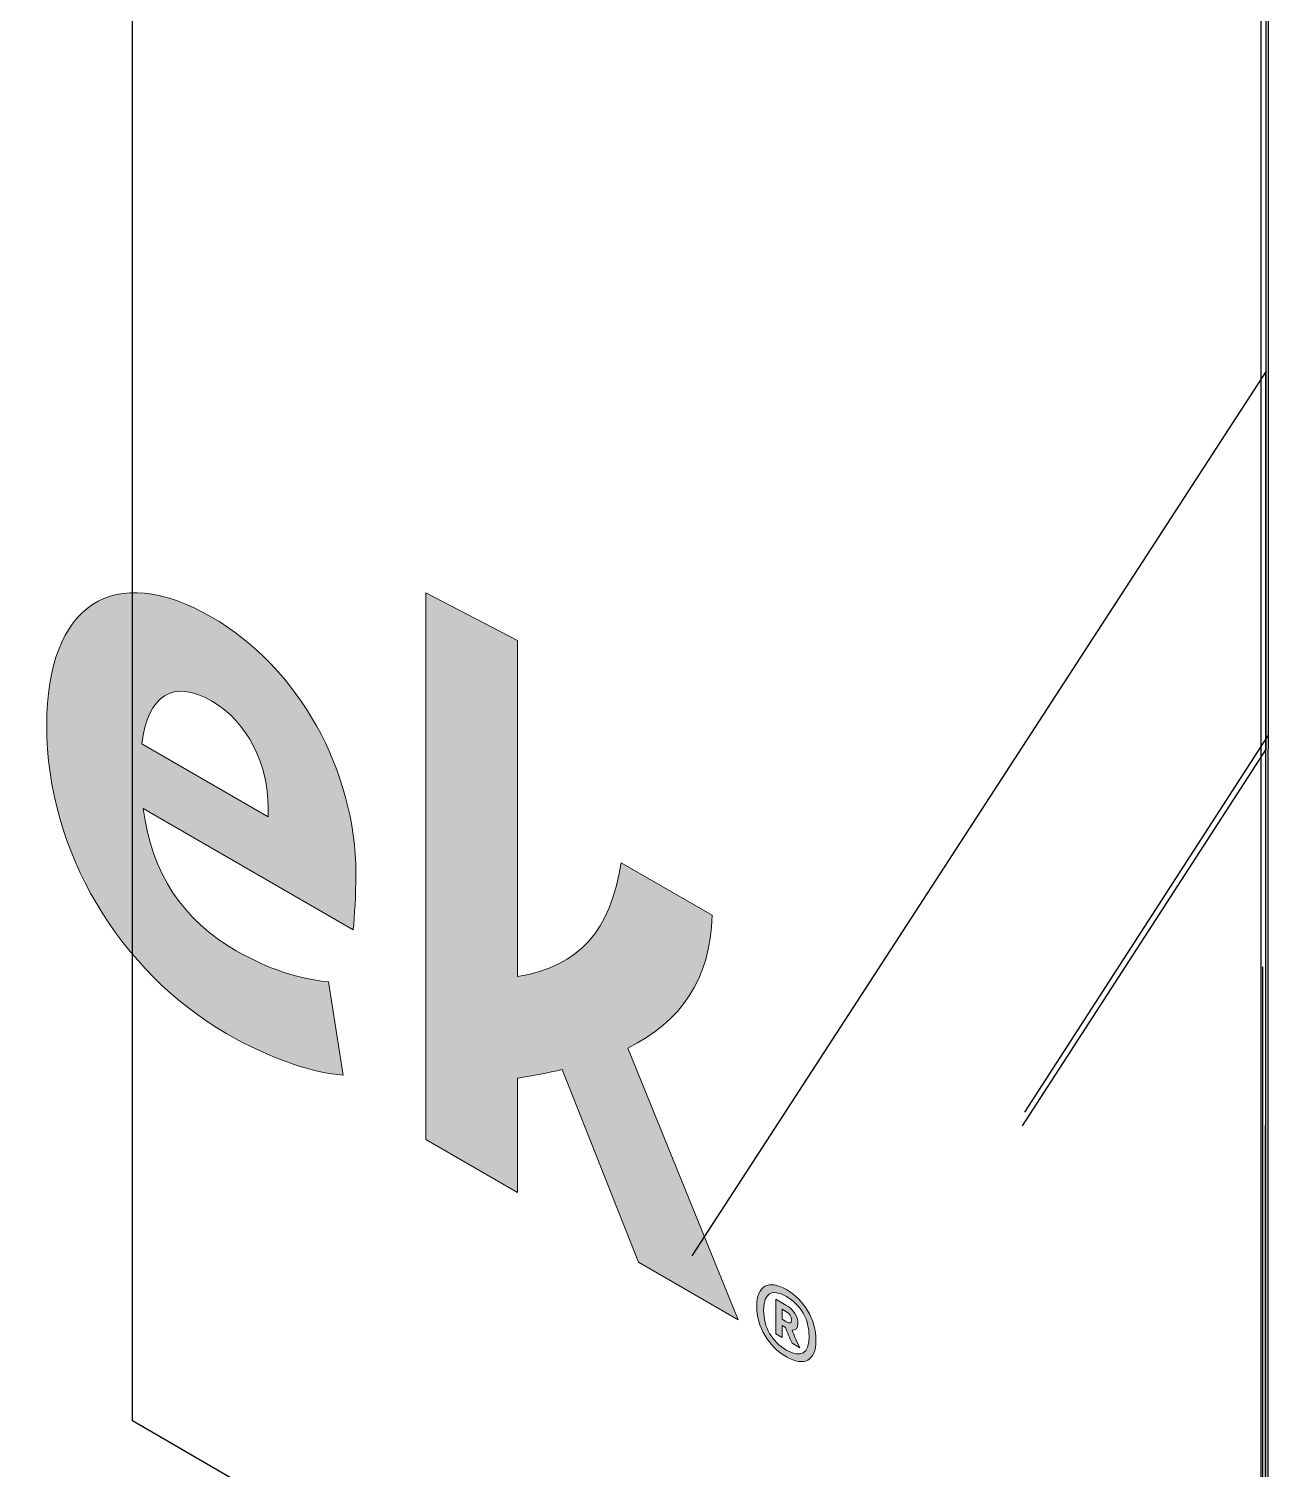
# Model space of a CAD drawing. Extents: x -1392 to 5791, y -3809 to 1722.
# Drawn here: x 3794.34 to 3830.96, y -2785.77 to -2743.29 of the extents above; entities that cross this region are included whole.
import ezdxf

# ---------------------------------------------------------------- set-up
doc = ezdxf.new("R2010")
doc.units = 0
doc.header["$MEASUREMENT"] = 0
for name, color, linetype, lineweight in [('G-ANNO-TTLB', 7, 'Continuous', 0), ('TYVEK', 7, 'Continuous', 0), ('X-REF - TRACED', 7, 'Continuous', 0)]:
    doc.layers.add(name, color=color, linetype=linetype, lineweight=lineweight)

# ---------------------------------------------------------------- blocks, each defined once
blk = doc.blocks.new('Block_827')
at = {"layer": 'X-REF - TRACED', "true_color": 0x848484, "transparency": 33554687}
h = blk.add_hatch(color=252, dxfattribs=at)
h.dxf.hatch_style = 2
edge = h.paths.add_edge_path()
edge.add_spline(control_points=[(3797.676, -2764.372), (3797.676, -2764.372), (3801.402, -2766.524), (3801.402, -2766.524), (3801.402, -2766.524), (3801.402, -2766.254), (3801.402, -2766.254), (3801.402, -2764.995), (3800.814, -2763.733), (3799.735, -2763.11), (3798.598, -2762.454), (3797.852, -2762.945), (3797.676, -2764.372)], knot_values=[0, 0, 0, 0, 1, 1, 1, 2, 2, 2, 3, 3, 3, 4, 4, 4, 4], degree=3, periodic=0)
edge = h.paths.add_edge_path()
edge.add_spline(control_points=[(3803.619, -2774.144), (3802.756, -2774.095), (3801.481, -2773.674), (3800.186, -2772.927), (3797.028, -2771.103), (3794.871, -2767.564), (3794.871, -2763.832), (3794.871, -2760.257), (3796.852, -2758.972), (3799.735, -2760.637), (3802.305, -2762.121), (3803.991, -2765.185), (3803.991, -2768.198), (3803.991, -2768.873), (3803.952, -2769.435), (3803.913, -2769.862), (3803.913, -2769.862), (3797.715, -2766.283), (3797.715, -2766.283), (3797.97, -2768.229), (3798.892, -2769.571), (3800.461, -2770.477), (3801.422, -2771.032), (3802.344, -2771.317), (3803.187, -2771.399), (3803.187, -2771.399), (3803.619, -2774.144), (3803.619, -2774.144)], knot_values=[0, 0, 0, 0, 1, 1, 1, 2, 2, 2, 3, 3, 3, 4, 4, 4, 5, 5, 5, 6, 6, 6, 7, 7, 7, 8, 8, 8, 9, 9, 9, 9], degree=3, periodic=0)
h = blk.add_hatch(color=252, dxfattribs=at)
h.dxf.hatch_style = 2
edge = h.paths.add_edge_path()
edge.add_spline(control_points=[(3812.013, -2773.347), (3812.013, -2773.347), (3815.269, -2781.365), (3815.269, -2781.365), (3815.269, -2781.365), (3812.327, -2779.666), (3812.327, -2779.666), (3812.327, -2779.666), (3810.072, -2773.98), (3810.072, -2773.98), (3809.66, -2774.079), (3809.228, -2774.167), (3808.757, -2774.233), (3808.757, -2774.233), (3808.757, -2777.605), (3808.757, -2777.605), (3808.757, -2777.605), (3806.051, -2776.043), (3806.051, -2776.043), (3806.051, -2776.043), (3806.051, -2759.921), (3806.051, -2759.921), (3806.051, -2759.921), (3808.757, -2761.327), (3808.757, -2761.327), (3808.757, -2761.327), (3808.757, -2771.242), (3808.757, -2771.242), (3810.601, -2770.935), (3811.503, -2769.882), (3811.817, -2767.883), (3811.817, -2767.883), (3814.504, -2769.434), (3814.504, -2769.434), (3814.445, -2771.333), (3813.583, -2772.567), (3812.013, -2773.347)], knot_values=[0, 0, 0, 0, 1, 1, 1, 2, 2, 2, 3, 3, 3, 4, 4, 4, 5, 5, 5, 6, 6, 6, 7, 7, 7, 8, 8, 8, 9, 9, 9, 10, 10, 10, 11, 11, 11, 12, 12, 12, 12], degree=3, periodic=0)
at = {"layer": 'X-REF - TRACED'}
for points, knots in [([(3803.619, -2774.144), (3802.756, -2774.095), (3801.481, -2773.674), (3800.186, -2772.927), (3797.028, -2771.103), (3794.871, -2767.564), (3794.871, -2763.832), (3794.871, -2760.257), (3796.852, -2758.972), (3799.735, -2760.637), (3802.305, -2762.121), (3803.991, -2765.185), (3803.991, -2768.198), (3803.991, -2768.873), (3803.952, -2769.435), (3803.913, -2769.862), (3803.913, -2769.862), (3797.715, -2766.283), (3797.715, -2766.283), (3797.97, -2768.229), (3798.892, -2769.571), (3800.461, -2770.477), (3801.422, -2771.032), (3802.344, -2771.317), (3803.187, -2771.399), (3803.187, -2771.399), (3803.619, -2774.144), (3803.619, -2774.144)], [0, 0, 0, 0, 1, 1, 1, 2, 2, 2, 3, 3, 3, 4, 4, 4, 5, 5, 5, 6, 6, 6, 7, 7, 7, 8, 8, 8, 9, 9, 9, 9]), ([(3812.013, -2773.347), (3812.013, -2773.347), (3815.269, -2781.365), (3815.269, -2781.365), (3815.269, -2781.365), (3812.327, -2779.666), (3812.327, -2779.666), (3812.327, -2779.666), (3810.072, -2773.98), (3810.072, -2773.98), (3809.66, -2774.079), (3809.228, -2774.167), (3808.757, -2774.233), (3808.757, -2774.233), (3808.757, -2777.605), (3808.757, -2777.605), (3808.757, -2777.605), (3806.051, -2776.043), (3806.051, -2776.043), (3806.051, -2776.043), (3806.051, -2759.921), (3806.051, -2759.921), (3806.051, -2759.921), (3808.757, -2761.327), (3808.757, -2761.327), (3808.757, -2761.327), (3808.757, -2771.242), (3808.757, -2771.242), (3810.601, -2770.935), (3811.503, -2769.882), (3811.817, -2767.883), (3811.817, -2767.883), (3814.504, -2769.434), (3814.504, -2769.434), (3814.445, -2771.333), (3813.583, -2772.567), (3812.013, -2773.347)], [0, 0, 0, 0, 1, 1, 1, 2, 2, 2, 3, 3, 3, 4, 4, 4, 5, 5, 5, 6, 6, 6, 7, 7, 7, 8, 8, 8, 9, 9, 9, 10, 10, 10, 11, 11, 11, 12, 12, 12, 12]), ([(3797.676, -2764.372), (3797.676, -2764.372), (3801.402, -2766.524), (3801.402, -2766.524), (3801.402, -2766.524), (3801.402, -2766.254), (3801.402, -2766.254), (3801.402, -2764.995), (3800.814, -2763.733), (3799.735, -2763.11), (3798.598, -2762.454), (3797.852, -2762.945), (3797.676, -2764.372)], [0, 0, 0, 0, 1, 1, 1, 2, 2, 2, 3, 3, 3, 4, 4, 4, 4])]:
    blk.add_open_spline(points, degree=3, knots=knots, dxfattribs=at)
blk = doc.blocks.new('Block_826')
at = {"layer": 'X-REF - TRACED'}
blk.add_blockref('Block_827', (0, 0), dxfattribs=at)
blk = doc.blocks.new('Block_828')
at = {"layer": 'X-REF - TRACED', "true_color": 0x848484, "transparency": 33554687}
h = blk.add_hatch(color=252, dxfattribs=at)
h.dxf.hatch_style = 2
edge = h.paths.add_edge_path()
edge.add_spline(control_points=[(3816.568, -2781.054), (3816.568, -2781.054), (3816.568, -2781.349), (3816.568, -2781.349), (3816.568, -2781.349), (3816.68, -2781.414), (3816.68, -2781.414), (3816.789, -2781.477), (3816.847, -2781.477), (3816.847, -2781.365), (3816.847, -2781.253), (3816.789, -2781.182), (3816.68, -2781.119), (3816.68, -2781.119), (3816.568, -2781.054), (3816.568, -2781.054)], knot_values=[0, 0, 0, 0, 1, 1, 1, 2, 2, 2, 3, 3, 3, 4, 4, 4, 5, 5, 5, 5], degree=3, periodic=0)
edge = h.paths.add_edge_path()
edge.add_spline(control_points=[(3816.376, -2780.757), (3816.376, -2780.757), (3816.68, -2780.932), (3816.68, -2780.932), (3816.916, -2781.068), (3817.032, -2781.264), (3817.032, -2781.472), (3817.032, -2781.613), (3816.974, -2781.683), (3816.861, -2781.668), (3816.919, -2781.831), (3816.996, -2781.999), (3817.093, -2782.189), (3817.093, -2782.189), (3816.865, -2782.057), (3816.865, -2782.057), (3816.782, -2781.888), (3816.72, -2781.74), (3816.669, -2781.591), (3816.669, -2781.591), (3816.568, -2781.532), (3816.568, -2781.532), (3816.568, -2781.532), (3816.568, -2781.885), (3816.568, -2781.885), (3816.568, -2781.885), (3816.376, -2781.774), (3816.376, -2781.774), (3816.376, -2781.774), (3816.376, -2780.757), (3816.376, -2780.757)], knot_values=[0, 0, 0, 0, 1, 1, 1, 2, 2, 2, 3, 3, 3, 4, 4, 4, 5, 5, 5, 6, 6, 6, 7, 7, 7, 8, 8, 8, 9, 9, 9, 10, 10, 10, 10], degree=3, periodic=0)
edge = h.paths.add_edge_path()
edge.add_spline(control_points=[(3816.691, -2780.677), (3816.263, -2780.43), (3816.021, -2780.572), (3816.021, -2781.079), (3816.021, -2781.59), (3816.263, -2782.009), (3816.691, -2782.255), (3817.115, -2782.5), (3817.361, -2782.364), (3817.361, -2781.853), (3817.361, -2781.346), (3817.115, -2780.921), (3816.691, -2780.677)], knot_values=[0, 0, 0, 0, 1, 1, 1, 2, 2, 2, 3, 3, 3, 4, 4, 4, 4], degree=3, periodic=0)
edge = h.paths.add_edge_path()
edge.add_spline(control_points=[(3816.691, -2780.473), (3817.217, -2780.777), (3817.564, -2781.364), (3817.564, -2781.97), (3817.564, -2782.577), (3817.213, -2782.756), (3816.691, -2782.455), (3816.158, -2782.147), (3815.818, -2781.568), (3815.818, -2780.962), (3815.818, -2780.355), (3816.162, -2780.168), (3816.691, -2780.473)], knot_values=[0, 0, 0, 0, 1, 1, 1, 2, 2, 2, 3, 3, 3, 4, 4, 4, 4], degree=3, periodic=0)
at = {"layer": 'X-REF - TRACED'}
for points, knots in [([(3816.691, -2780.473), (3817.217, -2780.777), (3817.564, -2781.364), (3817.564, -2781.97), (3817.564, -2782.577), (3817.213, -2782.756), (3816.691, -2782.455), (3816.158, -2782.147), (3815.818, -2781.568), (3815.818, -2780.962), (3815.818, -2780.355), (3816.162, -2780.168), (3816.691, -2780.473)], [0, 0, 0, 0, 1, 1, 1, 2, 2, 2, 3, 3, 3, 4, 4, 4, 4]), ([(3816.691, -2780.677), (3816.263, -2780.43), (3816.021, -2780.572), (3816.021, -2781.079), (3816.021, -2781.59), (3816.263, -2782.009), (3816.691, -2782.255), (3817.115, -2782.5), (3817.361, -2782.364), (3817.361, -2781.853), (3817.361, -2781.346), (3817.115, -2780.921), (3816.691, -2780.677)], [0, 0, 0, 0, 1, 1, 1, 2, 2, 2, 3, 3, 3, 4, 4, 4, 4]), ([(3816.376, -2780.757), (3816.376, -2780.757), (3816.68, -2780.932), (3816.68, -2780.932), (3816.916, -2781.068), (3817.032, -2781.264), (3817.032, -2781.472), (3817.032, -2781.613), (3816.974, -2781.683), (3816.861, -2781.668), (3816.919, -2781.831), (3816.996, -2781.999), (3817.093, -2782.189), (3817.093, -2782.189), (3816.865, -2782.057), (3816.865, -2782.057), (3816.782, -2781.888), (3816.72, -2781.74), (3816.669, -2781.591), (3816.669, -2781.591), (3816.568, -2781.532), (3816.568, -2781.532), (3816.568, -2781.532), (3816.568, -2781.885), (3816.568, -2781.885), (3816.568, -2781.885), (3816.376, -2781.774), (3816.376, -2781.774), (3816.376, -2781.774), (3816.376, -2780.757), (3816.376, -2780.757)], [0, 0, 0, 0, 1, 1, 1, 2, 2, 2, 3, 3, 3, 4, 4, 4, 5, 5, 5, 6, 6, 6, 7, 7, 7, 8, 8, 8, 9, 9, 9, 10, 10, 10, 10]), ([(3816.568, -2781.054), (3816.568, -2781.054), (3816.568, -2781.349), (3816.568, -2781.349), (3816.568, -2781.349), (3816.68, -2781.414), (3816.68, -2781.414), (3816.789, -2781.477), (3816.847, -2781.477), (3816.847, -2781.365), (3816.847, -2781.253), (3816.789, -2781.182), (3816.68, -2781.119), (3816.68, -2781.119), (3816.568, -2781.054), (3816.568, -2781.054)], [0, 0, 0, 0, 1, 1, 1, 2, 2, 2, 3, 3, 3, 4, 4, 4, 5, 5, 5, 5])]:
    blk.add_open_spline(points, degree=3, knots=knots, dxfattribs=at)
blk = doc.blocks.new('Block_825')
at = {"layer": 'X-REF - TRACED'}
for name in ['Block_826', 'Block_828']:
    blk.add_blockref(name, (0, 0), dxfattribs=at)
blk = doc.blocks.new('Block_824')
at = {"layer": 'X-REF - TRACED'}
blk.add_blockref('Block_825', (0, 0), dxfattribs=at)
blk = doc.blocks.new('Block_822')
at = {"layer": 'X-REF - TRACED'}
blk.add_blockref('Block_824', (0, 0), dxfattribs=at)

msp = doc.modelspace()

# ---------------------------------------------------------------- hatches: boundary and pattern name
at = {"layer": 'G-ANNO-TTLB', "true_color": 0xff00ff, "transparency": 33554687}
h = msp.add_hatch(color=6, dxfattribs=at)
edge = h.paths.add_edge_path()
edge.add_spline(control_points=[(5472, -3692.604), (5472, -3692.604), (2542.482, -3692.604), (2542.482, -3692.604), (2542.482, -3692.604), (2542.482, -1235.604), (2542.482, -1235.604), (2542.482, -1235.604), (5472, -1235.604), (5472, -1235.604), (5472, -1235.604), (5472, -3692.604), (5472, -3692.604)], knot_values=[0, 0, 0, 0, 1, 1, 1, 2, 2, 2, 3, 3, 3, 4, 4, 4, 4], degree=3, periodic=0)
edge = h.paths.add_edge_path()
edge.add_spline(control_points=[(2551.482, -1244.604), (2551.482, -1244.604), (2551.482, -3683.604), (2551.482, -3683.604), (2551.482, -3683.604), (5463, -3683.604), (5463, -3683.604), (5463, -3683.604), (5463, -1244.604), (5463, -1244.604), (5463, -1244.604), (2551.482, -1244.604), (2551.482, -1244.604)], knot_values=[0, 0, 0, 0, 1, 1, 1, 2, 2, 2, 3, 3, 3, 4, 4, 4, 4], degree=3, periodic=0)
edge.add_line((2551.482, -1244.604), (2551.482, -1244.604))

# ---------------------------------------------------------------- linework, layer by layer
at = {"layer": 'G-ANNO-TTLB'}
for points in [[(5472, -3692.604), (5472, -3692.604), (2542.482, -3692.604), (2542.482, -3692.604), (2542.482, -3692.604), (2542.482, -1235.604), (2542.482, -1235.604), (2542.482, -1235.604), (5472, -1235.604), (5472, -1235.604), (5472, -1235.604), (5472, -3692.604), (5472, -3692.604)], [(2551.482, -1244.604), (2551.482, -1244.604), (2551.482, -3683.604), (2551.482, -3683.604), (2551.482, -3683.604), (5463, -3683.604), (5463, -3683.604), (5463, -3683.604), (5463, -1244.604), (5463, -1244.604), (5463, -1244.604), (2551.482, -1244.604), (2551.482, -1244.604)]]:
    msp.add_open_spline(points, degree=3, knots=[0, 0, 0, 0, 1, 1, 1, 2, 2, 2, 3, 3, 3, 4, 4, 4, 4], dxfattribs=at)
at = {"layer": 'TYVEK', "color": 3, "lineweight": 25, "true_color": 0x00ff00}
for p, q in [((3797.398, -2784.348), (3797.398, -2670.978)), ((3830.741, -2770.956), (3830.741, -2861.672)), ((3830.833, -2803.689), (3797.398, -2784.348))]:
    msp.add_line(p, q, dxfattribs=at)
at = {"layer": 'TYVEK', "color": 18, "lineweight": 25, "true_color": 0x000000}
for p, q in [((3830.88, -2861.138), (3830.93, -2690.202)), ((3830.811, -2833.856), (3830.865, -2690.593)), ((3830.815, -2861.554), (3830.865, -2690.593))]:
    msp.add_line(p, q, dxfattribs=at)
at = {"layer": 'TYVEK', "color": 4, "lineweight": 25, "true_color": 0x00ffff}
msp.add_line((3830.815, -2861.554), (3830.865, -2690.593), dxfattribs=at)
at = {"layer": 'TYVEK', "color": 252, "lineweight": 25, "true_color": 0x848484}
for p, q in [((3830.848, -2753.388), (3813.903, -2779.477)), ((3830.908, -2764.123), (3823.712, -2775.238)), ((3830.844, -2764.524), (3823.647, -2775.641))]:
    msp.add_line(p, q, dxfattribs=at)
at = {"layer": 'TYVEK', "color": 18, "lineweight": 25, "true_color": 0x000000}
msp.add_lwpolyline([(3830.688, -2689.949), (3830.691, -2861.315), (3748.143, -2813.183), (3748.087, -2642.09), (3830.691, -2689.876)], dxfattribs=at)

# ---------------------------------------------------------------- block references
at = {"layer": 'X-REF - TRACED'}
msp.add_blockref('Block_822', (0, 0), dxfattribs=at)

doc.saveas('drawing.dxf')
